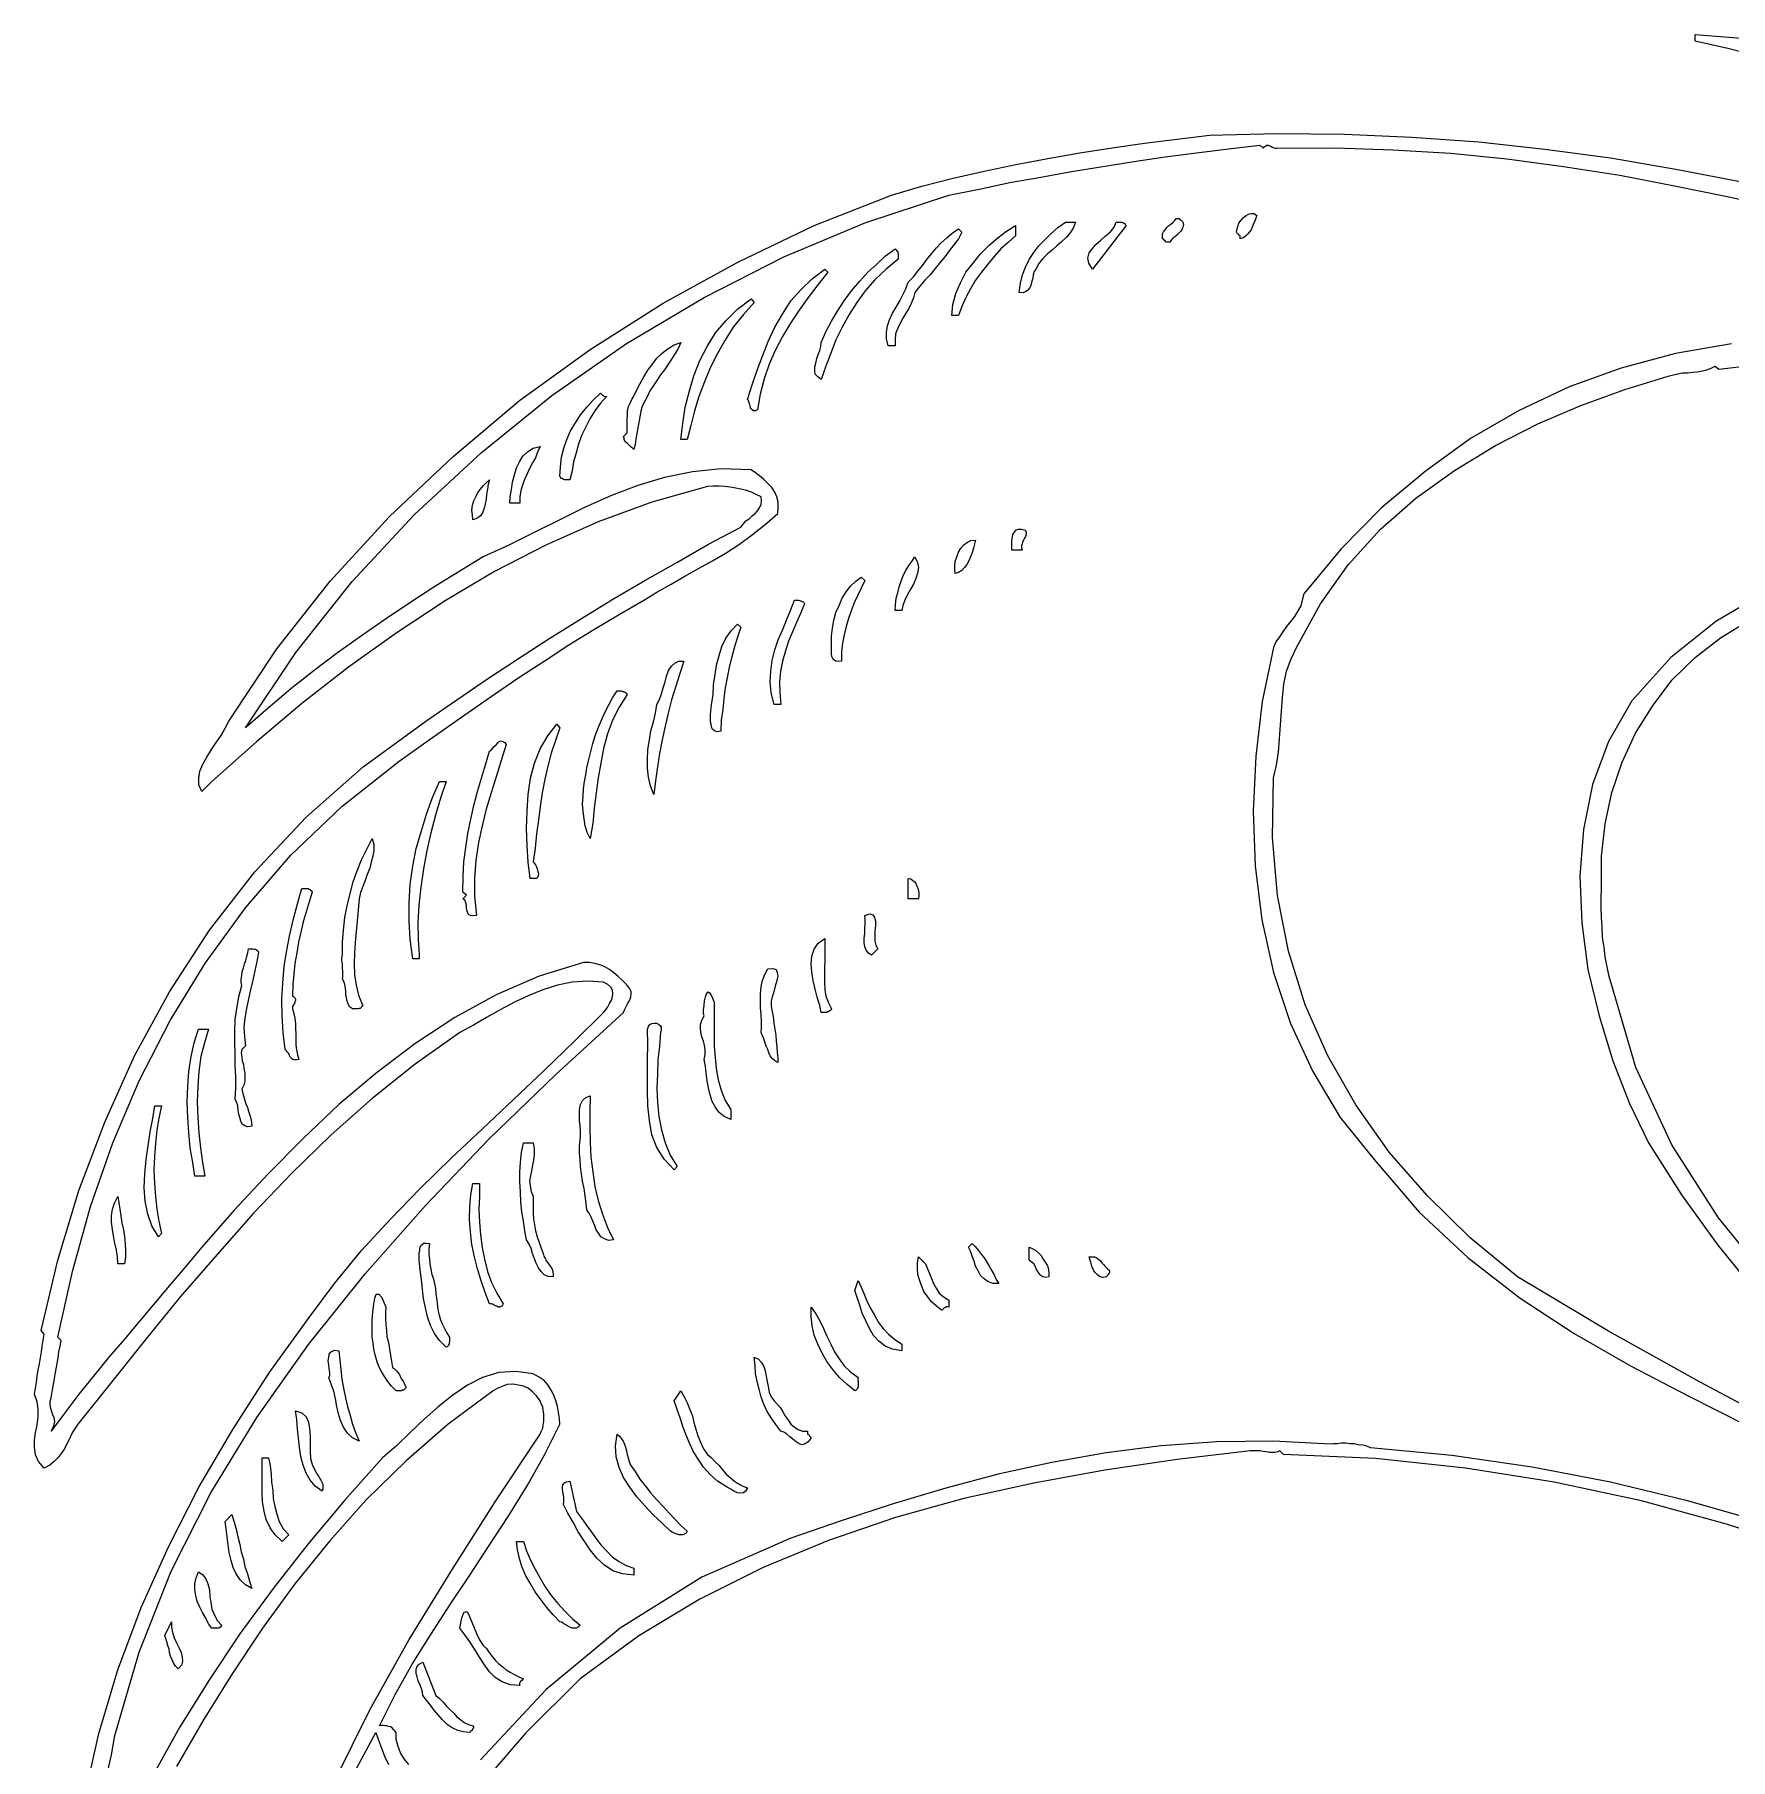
# Model space of a CAD drawing. Extents: x 0.03 to 6.99, y 0.03 to 9.42.
# Drawn here: x 0.033 to 3.387, y 5.337 to 8.748 of the extents above; entities that cross this region are included whole.
import ezdxf

# ---------------------------------------------------------------- set-up
doc = ezdxf.new("R2010")
doc.units = 0
doc.layers.add('1', color=7, linetype='Continuous')

msp = doc.modelspace()

# ---------------------------------------------------------------- linework, layer by layer
for points in [[(3.446, 8.704), (3.382, 8.72), (3.317, 8.735), (3.317, 8.748), (3.458, 8.737)], [(0.131, 5.258), (0.16, 5.388), (0.198, 5.514), (0.244, 5.637), (0.298, 5.757), (0.358, 5.875), (0.425, 5.989), (0.497, 6.101), (0.576, 6.211), (0.626, 6.278), (0.68, 6.343), (0.737, 6.405), (0.796, 6.466), (0.857, 6.526), (0.919, 6.584), (0.98, 6.642), (1.041, 6.699), (1.101, 6.757), (1.158, 6.814), (1.163, 6.819), (1.167, 6.825), (1.17, 6.832), (1.174, 6.838), (1.176, 6.845), (1.177, 6.851), (1.176, 6.858), (1.173, 6.864), (1.167, 6.869), (1.158, 6.874), (1.127, 6.876), (1.096, 6.874), (1.067, 6.868), (1.038, 6.859), (1.009, 6.847), (0.982, 6.834), (0.954, 6.819), (0.927, 6.804), (0.901, 6.789), (0.874, 6.774), (0.786, 6.712), (0.701, 6.644), (0.62, 6.572), (0.542, 6.496), (0.466, 6.417), (0.394, 6.335), (0.322, 6.252), (0.253, 6.168), (0.185, 6.083), (0.119, 6), (0.112, 5.99), (0.107, 5.981), (0.102, 5.971), (0.097, 5.961), (0.092, 5.951), (0.086, 5.942), (0.08, 5.934), (0.072, 5.926), (0.063, 5.919), (0.052, 5.913), (0.041, 5.926), (0.035, 5.939), (0.033, 5.954), (0.033, 5.968), (0.035, 5.983), (0.038, 5.998), (0.04, 6.014), (0.04, 6.029), (0.038, 6.044), (0.033, 6.059), (0.035, 6.071), (0.037, 6.083), (0.038, 6.095), (0.04, 6.107), (0.043, 6.119), (0.045, 6.131), (0.047, 6.143), (0.048, 6.154), (0.05, 6.166), (0.052, 6.178), (0.046, 6.185), (0.079, 6.324), (0.121, 6.462), (0.172, 6.597), (0.231, 6.728), (0.3, 6.855), (0.379, 6.977), (0.469, 7.092), (0.57, 7.2), (0.683, 7.3), (0.807, 7.39), (0.868, 7.432), (0.929, 7.474), (0.99, 7.514), (1.052, 7.554), (1.115, 7.593), (1.177, 7.631), (1.24, 7.668), (1.303, 7.704), (1.366, 7.74), (1.43, 7.774), (1.435, 7.78), (1.44, 7.786), (1.446, 7.79), (1.452, 7.796), (1.458, 7.801), (1.463, 7.806), (1.467, 7.812), (1.47, 7.819), (1.471, 7.826), (1.47, 7.834), (1.46, 7.838), (1.451, 7.843), (1.441, 7.846), (1.43, 7.849), (1.42, 7.851), (1.409, 7.853), (1.398, 7.854), (1.387, 7.855), (1.375, 7.855), (1.364, 7.854), (1.254, 7.823), (1.148, 7.784), (1.044, 7.738), (0.943, 7.686), (0.845, 7.628), (0.748, 7.564), (0.654, 7.497), (0.562, 7.425), (0.472, 7.349), (0.384, 7.271), (0.364, 7.251), (0.358, 7.264), (0.358, 7.277), (0.36, 7.291), (0.366, 7.305), (0.374, 7.319), (0.383, 7.334), (0.392, 7.348), (0.402, 7.362), (0.41, 7.376), (0.417, 7.39), (0.512, 7.533), (0.618, 7.667), (0.735, 7.795), (0.86, 7.913), (0.992, 8.024), (1.132, 8.125), (1.276, 8.217), (1.424, 8.298), (1.575, 8.37), (1.728, 8.43), (1.788, 8.448), (1.85, 8.464), (1.911, 8.478), (1.974, 8.491), (2.037, 8.503), (2.1, 8.514), (2.164, 8.524), (2.228, 8.533), (2.293, 8.541), (2.357, 8.549), (2.49, 8.552), (2.624, 8.551), (2.757, 8.545), (2.889, 8.536), (3.02, 8.521), (3.15, 8.504), (3.279, 8.482), (3.406, 8.457)], [(2.45, 8.39), (2.448, 8.385), (2.446, 8.379), (2.444, 8.374), (2.442, 8.368), (2.439, 8.362), (2.436, 8.358), (2.432, 8.353), (2.428, 8.349), (2.423, 8.346), (2.417, 8.344), (2.417, 8.346), (2.417, 8.348), (2.417, 8.35), (2.415, 8.351), (2.414, 8.353), (2.413, 8.354), (2.411, 8.356), (2.41, 8.357), (2.411, 8.362), (2.413, 8.368), (2.415, 8.375), (2.419, 8.381), (2.424, 8.386), (2.429, 8.39), (2.434, 8.393), (2.439, 8.394), (2.445, 8.394), (2.45, 8.39)], [(1.867, 8.357), (1.86, 8.344), (1.851, 8.332), (1.842, 8.32), (1.833, 8.308), (1.823, 8.296), (1.814, 8.285), (1.804, 8.273), (1.794, 8.262), (1.784, 8.25), (1.774, 8.238), (1.771, 8.227), (1.767, 8.216), (1.762, 8.206), (1.756, 8.197), (1.75, 8.187), (1.745, 8.177), (1.74, 8.167), (1.736, 8.156), (1.735, 8.144), (1.735, 8.132), (1.721, 8.132), (1.718, 8.146), (1.718, 8.159), (1.72, 8.172), (1.724, 8.184), (1.73, 8.197), (1.737, 8.209), (1.744, 8.221), (1.75, 8.233), (1.756, 8.245), (1.761, 8.258), (1.771, 8.269), (1.78, 8.28), (1.789, 8.291), (1.798, 8.303), (1.807, 8.314), (1.817, 8.326), (1.826, 8.336), (1.837, 8.346), (1.848, 8.355), (1.86, 8.364), (1.867, 8.357)], [(1.973, 8.35), (1.959, 8.337), (1.944, 8.324), (1.931, 8.309), (1.918, 8.294), (1.906, 8.278), (1.894, 8.262), (1.884, 8.245), (1.875, 8.228), (1.867, 8.21), (1.86, 8.192), (1.847, 8.192), (1.849, 8.214), (1.855, 8.236), (1.864, 8.257), (1.875, 8.278), (1.889, 8.296), (1.904, 8.314), (1.92, 8.331), (1.938, 8.346), (1.955, 8.359), (1.973, 8.37), (1.973, 8.35)], [(2.092, 8.377), (2.088, 8.366), (2.081, 8.356), (2.074, 8.347), (2.064, 8.338), (2.055, 8.33), (2.046, 8.322), (2.036, 8.314), (2.027, 8.305), (2.019, 8.295), (2.013, 8.284), (2.01, 8.279), (2.008, 8.273), (2.007, 8.266), (2.005, 8.26), (2.004, 8.254), (2.002, 8.248), (1.998, 8.243), (1.994, 8.24), (1.988, 8.237), (1.98, 8.238), (1.983, 8.256), (1.987, 8.273), (1.993, 8.288), (2, 8.303), (2.009, 8.317), (2.019, 8.33), (2.031, 8.342), (2.043, 8.354), (2.057, 8.366), (2.072, 8.377), (2.092, 8.377)], [(2.192, 8.37), (2.125, 8.284), (2.118, 8.296), (2.116, 8.306), (2.119, 8.316), (2.125, 8.325), (2.132, 8.333), (2.142, 8.341), (2.151, 8.35), (2.161, 8.358), (2.168, 8.367), (2.172, 8.377), (2.175, 8.377), (2.177, 8.377), (2.18, 8.377), (2.183, 8.377), (2.185, 8.376), (2.187, 8.375), (2.189, 8.374), (2.19, 8.372), (2.192, 8.37)], [(2.304, 8.377), (2.305, 8.372), (2.304, 8.367), (2.302, 8.362), (2.3, 8.359), (2.296, 8.355), (2.292, 8.351), (2.288, 8.348), (2.284, 8.345), (2.281, 8.341), (2.278, 8.337), (2.276, 8.337), (2.274, 8.337), (2.272, 8.337), (2.27, 8.338), (2.269, 8.34), (2.267, 8.341), (2.266, 8.343), (2.264, 8.344), (2.264, 8.349), (2.264, 8.354), (2.266, 8.358), (2.269, 8.362), (2.272, 8.366), (2.276, 8.37), (2.28, 8.373), (2.284, 8.376), (2.288, 8.38), (2.291, 8.384), (2.293, 8.384), (2.295, 8.384), (2.297, 8.384), (2.298, 8.382), (2.3, 8.381), (2.301, 8.38), (2.303, 8.378), (2.304, 8.377)], [(1.741, 8.304), (1.717, 8.284), (1.695, 8.263), (1.676, 8.241), (1.659, 8.218), (1.644, 8.194), (1.63, 8.169), (1.618, 8.144), (1.608, 8.118), (1.598, 8.092), (1.589, 8.066), (1.582, 8.071), (1.577, 8.076), (1.576, 8.083), (1.576, 8.091), (1.578, 8.098), (1.58, 8.107), (1.583, 8.115), (1.586, 8.123), (1.588, 8.131), (1.589, 8.139), (1.598, 8.16), (1.609, 8.181), (1.621, 8.201), (1.634, 8.221), (1.649, 8.241), (1.665, 8.26), (1.681, 8.278), (1.699, 8.294), (1.716, 8.31), (1.735, 8.324), (1.737, 8.323), (1.738, 8.321), (1.74, 8.319), (1.74, 8.317), (1.741, 8.315), (1.741, 8.312), (1.741, 8.31), (1.741, 8.307), (1.741, 8.304)], [(1.602, 8.278), (1.582, 8.253), (1.563, 8.228), (1.545, 8.203), (1.528, 8.177), (1.512, 8.151), (1.498, 8.123), (1.486, 8.096), (1.476, 8.067), (1.468, 8.037), (1.463, 8.006), (1.458, 8.004), (1.455, 8.004), (1.452, 8.006), (1.45, 8.008), (1.449, 8.01), (1.448, 8.014), (1.447, 8.017), (1.446, 8.02), (1.445, 8.024), (1.443, 8.026), (1.452, 8.055), (1.462, 8.084), (1.473, 8.112), (1.484, 8.141), (1.497, 8.169), (1.512, 8.195), (1.529, 8.221), (1.549, 8.244), (1.571, 8.265), (1.596, 8.284), (1.602, 8.278)], [(1.456, 8.218), (1.435, 8.194), (1.415, 8.169), (1.398, 8.143), (1.383, 8.116), (1.369, 8.089), (1.358, 8.061), (1.347, 8.032), (1.338, 8.004), (1.331, 7.975), (1.324, 7.947), (1.311, 7.947), (1.315, 7.979), (1.32, 8.011), (1.328, 8.043), (1.337, 8.073), (1.349, 8.103), (1.363, 8.131), (1.38, 8.158), (1.4, 8.182), (1.423, 8.205), (1.45, 8.225), (1.456, 8.218)], [(1.311, 8.139), (1.306, 8.127), (1.3, 8.117), (1.293, 8.106), (1.286, 8.096), (1.279, 8.085), (1.271, 8.075), (1.264, 8.064), (1.257, 8.054), (1.25, 8.043), (1.245, 8.033), (1.24, 8.023), (1.235, 8.013), (1.232, 8.003), (1.23, 7.992), (1.228, 7.981), (1.226, 7.97), (1.224, 7.959), (1.222, 7.948), (1.221, 7.937), (1.218, 7.927), (1.216, 7.929), (1.213, 7.932), (1.211, 7.934), (1.208, 7.937), (1.206, 7.939), (1.203, 7.941), (1.201, 7.944), (1.199, 7.947), (1.199, 7.95), (1.198, 7.953), (1.205, 7.96), (1.205, 7.966), (1.205, 7.972), (1.205, 7.98), (1.205, 7.987), (1.206, 7.995), (1.206, 8.004), (1.208, 8.012), (1.211, 8.019), (1.214, 8.026), (1.218, 8.033), (1.224, 8.045), (1.231, 8.058), (1.238, 8.071), (1.246, 8.084), (1.255, 8.096), (1.264, 8.108), (1.274, 8.118), (1.286, 8.127), (1.298, 8.134), (1.311, 8.139)], [(1.165, 8.033), (1.152, 8.019), (1.141, 8.004), (1.131, 7.988), (1.123, 7.972), (1.115, 7.955), (1.109, 7.938), (1.104, 7.921), (1.099, 7.903), (1.096, 7.885), (1.092, 7.867), (1.089, 7.867), (1.086, 7.867), (1.084, 7.867), (1.081, 7.867), (1.079, 7.868), (1.077, 7.869), (1.075, 7.87), (1.074, 7.872), (1.072, 7.874), (1.073, 7.893), (1.075, 7.912), (1.08, 7.93), (1.086, 7.947), (1.093, 7.964), (1.103, 7.98), (1.113, 7.996), (1.125, 8.011), (1.138, 8.025), (1.152, 8.039), (1.153, 8.038), (1.155, 8.036), (1.156, 8.035), (1.158, 8.034), (1.159, 8.033), (1.161, 8.032), (1.163, 8.032), (1.165, 8.033)], [(1.033, 7.933), (1.028, 7.922), (1.024, 7.911), (1.018, 7.901), (1.012, 7.89), (1.007, 7.879), (1.002, 7.868), (0.998, 7.857), (0.995, 7.846), (0.993, 7.834), (0.993, 7.821), (0.973, 7.821), (0.974, 7.834), (0.976, 7.848), (0.978, 7.863), (0.982, 7.877), (0.986, 7.891), (0.992, 7.903), (0.999, 7.914), (1.008, 7.923), (1.019, 7.93), (1.033, 7.933)], [(0.933, 7.867), (0.93, 7.859), (0.929, 7.849), (0.927, 7.839), (0.926, 7.829), (0.924, 7.82), (0.922, 7.811), (0.919, 7.802), (0.915, 7.796), (0.908, 7.791), (0.9, 7.788), (0.899, 7.798), (0.898, 7.807), (0.899, 7.817), (0.902, 7.826), (0.906, 7.834), (0.91, 7.842), (0.915, 7.849), (0.921, 7.856), (0.927, 7.862), (0.933, 7.867)], [(1.894, 7.748), (1.892, 7.74), (1.89, 7.732), (1.887, 7.723), (1.884, 7.715), (1.881, 7.707), (1.877, 7.7), (1.872, 7.694), (1.867, 7.688), (1.86, 7.684), (1.854, 7.682), (1.853, 7.689), (1.853, 7.697), (1.854, 7.706), (1.857, 7.715), (1.86, 7.724), (1.865, 7.732), (1.871, 7.739), (1.878, 7.744), (1.885, 7.747), (1.894, 7.748)], [(1.993, 7.768), (1.994, 7.763), (1.994, 7.759), (1.993, 7.755), (1.991, 7.752), (1.989, 7.748), (1.987, 7.745), (1.986, 7.741), (1.985, 7.737), (1.985, 7.733), (1.986, 7.728), (1.966, 7.728), (1.966, 7.734), (1.966, 7.74), (1.966, 7.747), (1.967, 7.753), (1.968, 7.759), (1.971, 7.764), (1.974, 7.768), (1.979, 7.77), (1.985, 7.77), (1.993, 7.768)], [(1.748, 7.609), (1.735, 7.609), (1.736, 7.621), (1.737, 7.633), (1.74, 7.644), (1.743, 7.656), (1.747, 7.667), (1.751, 7.678), (1.756, 7.688), (1.762, 7.698), (1.768, 7.706), (1.774, 7.715), (1.779, 7.704), (1.781, 7.694), (1.779, 7.683), (1.776, 7.672), (1.771, 7.661), (1.765, 7.65), (1.759, 7.639), (1.754, 7.629), (1.75, 7.619), (1.748, 7.609)], [(1.675, 7.668), (1.668, 7.653), (1.661, 7.639), (1.654, 7.624), (1.648, 7.608), (1.643, 7.593), (1.638, 7.577), (1.634, 7.561), (1.631, 7.544), (1.629, 7.527), (1.629, 7.509), (1.622, 7.508), (1.618, 7.509), (1.614, 7.511), (1.612, 7.514), (1.61, 7.518), (1.609, 7.523), (1.609, 7.528), (1.609, 7.533), (1.609, 7.538), (1.609, 7.543), (1.609, 7.558), (1.611, 7.574), (1.614, 7.59), (1.618, 7.605), (1.624, 7.619), (1.63, 7.633), (1.638, 7.646), (1.647, 7.657), (1.657, 7.667), (1.668, 7.675), (1.675, 7.668)], [(1.556, 7.622), (1.548, 7.603), (1.54, 7.585), (1.532, 7.567), (1.524, 7.548), (1.518, 7.529), (1.512, 7.509), (1.508, 7.489), (1.506, 7.468), (1.507, 7.447), (1.509, 7.423), (1.496, 7.423), (1.49, 7.446), (1.488, 7.468), (1.489, 7.489), (1.492, 7.51), (1.497, 7.531), (1.504, 7.551), (1.512, 7.57), (1.52, 7.59), (1.528, 7.609), (1.536, 7.629), (1.539, 7.629), (1.542, 7.629), (1.544, 7.629), (1.547, 7.628), (1.549, 7.628), (1.551, 7.627), (1.553, 7.626), (1.555, 7.624), (1.556, 7.622)], [(1.43, 7.576), (1.423, 7.556), (1.417, 7.537), (1.412, 7.517), (1.407, 7.497), (1.403, 7.476), (1.399, 7.456), (1.396, 7.435), (1.394, 7.413), (1.391, 7.392), (1.39, 7.37), (1.384, 7.369), (1.379, 7.37), (1.376, 7.372), (1.373, 7.375), (1.372, 7.379), (1.371, 7.384), (1.37, 7.389), (1.37, 7.394), (1.37, 7.399), (1.37, 7.403), (1.372, 7.423), (1.375, 7.442), (1.376, 7.462), (1.379, 7.482), (1.382, 7.501), (1.387, 7.52), (1.392, 7.538), (1.4, 7.554), (1.411, 7.569), (1.423, 7.582), (1.43, 7.576)], [(1.317, 7.509), (1.309, 7.484), (1.301, 7.459), (1.293, 7.432), (1.286, 7.406), (1.28, 7.38), (1.274, 7.353), (1.269, 7.326), (1.265, 7.3), (1.261, 7.272), (1.258, 7.245), (1.251, 7.262), (1.247, 7.279), (1.245, 7.297), (1.245, 7.315), (1.246, 7.334), (1.249, 7.353), (1.252, 7.371), (1.257, 7.389), (1.261, 7.406), (1.264, 7.423), (1.269, 7.433), (1.273, 7.444), (1.276, 7.456), (1.28, 7.468), (1.283, 7.479), (1.287, 7.49), (1.293, 7.499), (1.299, 7.505), (1.307, 7.509), (1.317, 7.509)], [(1.205, 7.443), (1.189, 7.418), (1.176, 7.392), (1.166, 7.365), (1.158, 7.336), (1.153, 7.307), (1.148, 7.278), (1.144, 7.248), (1.14, 7.218), (1.137, 7.188), (1.132, 7.158), (1.126, 7.17), (1.122, 7.183), (1.12, 7.197), (1.118, 7.212), (1.117, 7.226), (1.118, 7.241), (1.119, 7.256), (1.121, 7.271), (1.123, 7.284), (1.125, 7.298), (1.129, 7.314), (1.133, 7.33), (1.137, 7.346), (1.142, 7.361), (1.148, 7.377), (1.154, 7.392), (1.161, 7.407), (1.168, 7.421), (1.176, 7.436), (1.185, 7.45), (1.188, 7.45), (1.191, 7.45), (1.193, 7.45), (1.196, 7.449), (1.198, 7.449), (1.2, 7.448), (1.202, 7.447), (1.204, 7.445), (1.205, 7.443)], [(1.072, 7.377), (1.063, 7.352), (1.055, 7.327), (1.048, 7.301), (1.042, 7.275), (1.037, 7.248), (1.033, 7.221), (1.03, 7.194), (1.026, 7.167), (1.023, 7.139), (1.019, 7.112), (1.021, 7.109), (1.024, 7.106), (1.026, 7.102), (1.027, 7.098), (1.028, 7.095), (1.029, 7.091), (1.03, 7.088), (1.029, 7.084), (1.028, 7.081), (1.026, 7.079), (1.013, 7.079), (1.009, 7.111), (1.007, 7.144), (1.006, 7.178), (1.007, 7.212), (1.009, 7.245), (1.014, 7.277), (1.022, 7.307), (1.033, 7.335), (1.048, 7.361), (1.066, 7.384), (1.072, 7.377)], [(0.966, 7.344), (0.956, 7.312), (0.946, 7.28), (0.936, 7.248), (0.926, 7.216), (0.918, 7.183), (0.911, 7.15), (0.906, 7.115), (0.903, 7.08), (0.903, 7.044), (0.907, 7.006), (0.9, 7.005), (0.895, 7.006), (0.891, 7.008), (0.889, 7.012), (0.888, 7.016), (0.887, 7.021), (0.887, 7.026), (0.886, 7.031), (0.884, 7.036), (0.88, 7.039), (0.887, 7.046), (0.88, 7.052), (0.881, 7.082), (0.882, 7.112), (0.886, 7.14), (0.89, 7.168), (0.896, 7.196), (0.902, 7.223), (0.909, 7.251), (0.917, 7.277), (0.925, 7.304), (0.933, 7.331), (0.936, 7.333), (0.939, 7.336), (0.942, 7.34), (0.946, 7.343), (0.949, 7.347), (0.952, 7.35), (0.956, 7.351), (0.959, 7.35), (0.963, 7.348), (0.966, 7.344)], [(0.847, 7.271), (0.836, 7.238), (0.826, 7.204), (0.817, 7.169), (0.809, 7.134), (0.802, 7.098), (0.797, 7.062), (0.793, 7.026), (0.791, 6.992), (0.792, 6.959), (0.794, 6.927), (0.794, 6.92), (0.781, 6.92), (0.776, 6.958), (0.774, 6.995), (0.774, 7.031), (0.776, 7.068), (0.781, 7.103), (0.788, 7.138), (0.798, 7.173), (0.808, 7.206), (0.82, 7.239), (0.834, 7.271), (0.847, 7.271)], [(0.675, 7.039), (0.673, 7.017), (0.671, 6.995), (0.669, 6.974), (0.667, 6.952), (0.666, 6.931), (0.665, 6.91), (0.666, 6.889), (0.669, 6.868), (0.674, 6.848), (0.682, 6.827), (0.68, 6.825), (0.679, 6.824), (0.677, 6.822), (0.675, 6.822), (0.673, 6.821), (0.67, 6.821), (0.668, 6.821), (0.665, 6.821), (0.662, 6.821), (0.656, 6.825), (0.653, 6.831), (0.651, 6.836), (0.65, 6.843), (0.649, 6.849), (0.649, 6.856), (0.648, 6.862), (0.647, 6.869), (0.645, 6.875), (0.642, 6.88), (0.643, 6.883), (0.643, 6.887), (0.643, 6.891), (0.643, 6.896), (0.642, 6.901), (0.642, 6.906), (0.642, 6.911), (0.641, 6.916), (0.641, 6.922), (0.642, 6.927), (0.642, 6.952), (0.644, 6.977), (0.647, 7.002), (0.651, 7.025), (0.657, 7.049), (0.663, 7.072), (0.671, 7.094), (0.68, 7.116), (0.69, 7.137), (0.701, 7.158), (0.704, 7.146), (0.704, 7.134), (0.702, 7.123), (0.699, 7.111), (0.696, 7.099), (0.691, 7.087), (0.687, 7.075), (0.682, 7.063), (0.678, 7.051), (0.675, 7.039)], [(1.781, 7.039), (1.761, 7.039), (1.761, 7.079), (1.766, 7.078), (1.77, 7.075), (1.774, 7.072), (1.776, 7.069), (1.778, 7.064), (1.78, 7.06), (1.781, 7.055), (1.782, 7.05), (1.782, 7.045), (1.781, 7.039)], [(0.582, 7.052), (0.576, 7.033), (0.57, 7.013), (0.564, 6.993), (0.56, 6.973), (0.555, 6.953), (0.552, 6.932), (0.548, 6.911), (0.546, 6.89), (0.544, 6.869), (0.543, 6.847), (0.546, 6.845), (0.548, 6.843), (0.549, 6.84), (0.549, 6.838), (0.548, 6.835), (0.547, 6.832), (0.545, 6.829), (0.543, 6.826), (0.543, 6.824), (0.543, 6.821), (0.546, 6.812), (0.548, 6.802), (0.549, 6.792), (0.549, 6.782), (0.55, 6.771), (0.55, 6.761), (0.55, 6.75), (0.551, 6.74), (0.553, 6.73), (0.556, 6.721), (0.551, 6.72), (0.547, 6.72), (0.544, 6.721), (0.541, 6.723), (0.539, 6.725), (0.537, 6.729), (0.536, 6.733), (0.533, 6.736), (0.531, 6.739), (0.529, 6.741), (0.525, 6.774), (0.523, 6.807), (0.522, 6.84), (0.524, 6.872), (0.527, 6.905), (0.532, 6.937), (0.538, 6.968), (0.545, 6.999), (0.553, 7.029), (0.562, 7.059), (0.565, 7.059), (0.568, 7.059), (0.571, 7.059), (0.574, 7.059), (0.576, 7.058), (0.578, 7.057), (0.579, 7.056), (0.581, 7.055), (0.582, 7.052)], [(1.701, 6.94), (1.688, 6.927), (1.682, 6.931), (1.678, 6.937), (1.675, 6.944), (1.674, 6.952), (1.674, 6.961), (1.675, 6.97), (1.675, 6.98), (1.676, 6.989), (1.676, 6.998), (1.675, 7.006), (1.685, 7.009), (1.691, 7.007), (1.694, 7.002), (1.696, 6.995), (1.696, 6.986), (1.695, 6.975), (1.695, 6.965), (1.695, 6.955), (1.697, 6.947), (1.701, 6.94)], [(1.596, 6.96), (1.596, 6.946), (1.596, 6.931), (1.596, 6.916), (1.595, 6.902), (1.595, 6.887), (1.595, 6.873), (1.596, 6.859), (1.598, 6.846), (1.603, 6.833), (1.609, 6.821), (1.608, 6.819), (1.606, 6.817), (1.604, 6.816), (1.602, 6.815), (1.6, 6.814), (1.597, 6.814), (1.595, 6.814), (1.592, 6.814), (1.589, 6.814), (1.586, 6.828), (1.581, 6.844), (1.577, 6.86), (1.573, 6.877), (1.57, 6.894), (1.569, 6.911), (1.57, 6.925), (1.575, 6.939), (1.583, 6.951), (1.596, 6.96)], [(0.476, 6.933), (0.473, 6.915), (0.469, 6.896), (0.465, 6.878), (0.46, 6.859), (0.456, 6.841), (0.452, 6.822), (0.449, 6.803), (0.447, 6.785), (0.448, 6.766), (0.45, 6.748), (0.443, 6.741), (0.442, 6.734), (0.443, 6.726), (0.444, 6.718), (0.446, 6.711), (0.447, 6.703), (0.449, 6.694), (0.449, 6.686), (0.449, 6.678), (0.447, 6.67), (0.443, 6.662), (0.445, 6.654), (0.447, 6.647), (0.449, 6.64), (0.451, 6.633), (0.454, 6.626), (0.456, 6.619), (0.459, 6.611), (0.461, 6.604), (0.462, 6.597), (0.463, 6.589), (0.455, 6.588), (0.449, 6.59), (0.444, 6.593), (0.441, 6.599), (0.439, 6.606), (0.437, 6.613), (0.436, 6.621), (0.435, 6.629), (0.433, 6.636), (0.43, 6.642), (0.431, 6.664), (0.431, 6.687), (0.43, 6.709), (0.43, 6.732), (0.429, 6.754), (0.429, 6.777), (0.43, 6.8), (0.433, 6.822), (0.437, 6.845), (0.443, 6.867), (0.442, 6.873), (0.442, 6.88), (0.443, 6.887), (0.444, 6.894), (0.446, 6.902), (0.448, 6.91), (0.451, 6.917), (0.453, 6.925), (0.455, 6.932), (0.456, 6.94), (0.459, 6.94), (0.462, 6.94), (0.465, 6.94), (0.468, 6.939), (0.47, 6.939), (0.472, 6.938), (0.473, 6.937), (0.475, 6.935), (0.476, 6.933)], [(1.49, 6.827), (1.492, 6.816), (1.494, 6.805), (1.495, 6.793), (1.497, 6.781), (1.499, 6.769), (1.5, 6.757), (1.501, 6.746), (1.502, 6.735), (1.503, 6.724), (1.503, 6.715), (1.497, 6.718), (1.492, 6.723), (1.488, 6.728), (1.485, 6.734), (1.483, 6.741), (1.48, 6.747), (1.478, 6.754), (1.475, 6.762), (1.473, 6.768), (1.47, 6.774), (1.471, 6.785), (1.471, 6.797), (1.47, 6.81), (1.469, 6.824), (1.469, 6.837), (1.469, 6.851), (1.47, 6.865), (1.473, 6.877), (1.477, 6.889), (1.483, 6.9), (1.493, 6.901), (1.5, 6.899), (1.502, 6.893), (1.503, 6.886), (1.501, 6.877), (1.498, 6.866), (1.495, 6.855), (1.492, 6.845), (1.49, 6.836), (1.49, 6.827)], [(1.377, 6.834), (1.377, 6.813), (1.377, 6.792), (1.377, 6.77), (1.377, 6.747), (1.379, 6.725), (1.381, 6.703), (1.385, 6.681), (1.391, 6.66), (1.399, 6.64), (1.41, 6.622), (1.41, 6.602), (1.397, 6.608), (1.387, 6.616), (1.379, 6.627), (1.373, 6.638), (1.369, 6.651), (1.366, 6.665), (1.363, 6.679), (1.361, 6.694), (1.36, 6.708), (1.357, 6.721), (1.359, 6.731), (1.359, 6.74), (1.358, 6.749), (1.356, 6.757), (1.353, 6.766), (1.351, 6.774), (1.35, 6.783), (1.35, 6.79), (1.353, 6.799), (1.357, 6.807), (1.356, 6.812), (1.356, 6.819), (1.357, 6.828), (1.358, 6.837), (1.36, 6.845), (1.362, 6.851), (1.365, 6.855), (1.368, 6.853), (1.372, 6.847), (1.377, 6.834)], [(1.271, 6.774), (1.269, 6.747), (1.266, 6.72), (1.265, 6.692), (1.264, 6.664), (1.265, 6.636), (1.268, 6.608), (1.273, 6.582), (1.28, 6.556), (1.29, 6.532), (1.304, 6.509), (1.298, 6.503), (1.278, 6.524), (1.264, 6.547), (1.254, 6.572), (1.249, 6.6), (1.246, 6.629), (1.245, 6.659), (1.245, 6.69), (1.245, 6.721), (1.246, 6.751), (1.245, 6.781), (1.247, 6.786), (1.25, 6.79), (1.254, 6.792), (1.259, 6.793), (1.263, 6.793), (1.267, 6.791), (1.27, 6.788), (1.272, 6.785), (1.272, 6.78), (1.271, 6.774)], [(0.377, 6.781), (0.369, 6.754), (0.362, 6.727), (0.358, 6.697), (0.356, 6.668), (0.355, 6.637), (0.356, 6.606), (0.358, 6.576), (0.361, 6.546), (0.365, 6.517), (0.37, 6.49), (0.35, 6.49), (0.346, 6.517), (0.341, 6.546), (0.338, 6.576), (0.336, 6.606), (0.335, 6.637), (0.336, 6.668), (0.338, 6.697), (0.343, 6.727), (0.349, 6.754), (0.357, 6.781), (0.377, 6.781)], [(0.284, 6.629), (0.279, 6.605), (0.275, 6.581), (0.272, 6.555), (0.27, 6.529), (0.269, 6.503), (0.27, 6.476), (0.272, 6.45), (0.275, 6.425), (0.279, 6.401), (0.284, 6.377), (0.278, 6.37), (0.265, 6.392), (0.257, 6.415), (0.252, 6.441), (0.25, 6.467), (0.251, 6.495), (0.254, 6.523), (0.258, 6.55), (0.262, 6.578), (0.267, 6.604), (0.271, 6.629), (0.284, 6.629)], [(1.132, 6.649), (1.131, 6.618), (1.131, 6.587), (1.132, 6.557), (1.133, 6.528), (1.137, 6.499), (1.141, 6.47), (1.148, 6.442), (1.156, 6.415), (1.166, 6.389), (1.178, 6.364), (1.168, 6.363), (1.16, 6.366), (1.153, 6.37), (1.149, 6.377), (1.144, 6.384), (1.141, 6.392), (1.137, 6.401), (1.134, 6.409), (1.13, 6.417), (1.125, 6.423), (1.124, 6.437), (1.122, 6.451), (1.12, 6.466), (1.117, 6.48), (1.115, 6.495), (1.113, 6.509), (1.112, 6.523), (1.111, 6.536), (1.111, 6.55), (1.112, 6.562), (1.113, 6.569), (1.113, 6.579), (1.112, 6.589), (1.111, 6.6), (1.111, 6.611), (1.111, 6.622), (1.113, 6.632), (1.117, 6.64), (1.123, 6.646), (1.132, 6.649)], [(1.019, 6.556), (1.021, 6.544), (1.021, 6.533), (1.02, 6.522), (1.018, 6.512), (1.016, 6.501), (1.014, 6.491), (1.012, 6.481), (1.013, 6.471), (1.015, 6.46), (1.019, 6.45), (1.019, 6.439), (1.019, 6.428), (1.019, 6.417), (1.02, 6.406), (1.022, 6.394), (1.024, 6.382), (1.027, 6.37), (1.031, 6.359), (1.035, 6.348), (1.039, 6.337), (1.04, 6.332), (1.043, 6.328), (1.045, 6.323), (1.048, 6.319), (1.051, 6.315), (1.054, 6.311), (1.057, 6.306), (1.058, 6.302), (1.059, 6.296), (1.059, 6.291), (1.049, 6.292), (1.041, 6.295), (1.035, 6.302), (1.03, 6.309), (1.025, 6.318), (1.022, 6.327), (1.018, 6.337), (1.015, 6.347), (1.011, 6.356), (1.006, 6.364), (1.003, 6.382), (1, 6.401), (0.997, 6.42), (0.995, 6.439), (0.994, 6.459), (0.993, 6.479), (0.993, 6.498), (0.994, 6.518), (0.996, 6.537), (1, 6.556), (1.019, 6.556)], [(0.211, 6.317), (0.198, 6.317), (0.197, 6.331), (0.195, 6.344), (0.192, 6.358), (0.189, 6.372), (0.187, 6.385), (0.185, 6.399), (0.185, 6.412), (0.187, 6.425), (0.191, 6.437), (0.198, 6.45), (0.2, 6.438), (0.202, 6.425), (0.204, 6.412), (0.206, 6.398), (0.209, 6.384), (0.211, 6.37), (0.212, 6.356), (0.213, 6.343), (0.213, 6.33), (0.211, 6.317)], [(0.913, 6.476), (0.913, 6.45), (0.912, 6.424), (0.913, 6.399), (0.915, 6.374), (0.918, 6.349), (0.923, 6.326), (0.929, 6.302), (0.937, 6.28), (0.947, 6.259), (0.96, 6.238), (0.958, 6.234), (0.955, 6.232), (0.953, 6.231), (0.95, 6.231), (0.947, 6.233), (0.945, 6.234), (0.942, 6.235), (0.939, 6.237), (0.936, 6.238), (0.933, 6.238), (0.924, 6.26), (0.916, 6.283), (0.909, 6.307), (0.903, 6.331), (0.898, 6.355), (0.895, 6.38), (0.893, 6.405), (0.894, 6.43), (0.896, 6.453), (0.9, 6.476), (0.913, 6.476)], [(0.814, 6.357), (0.813, 6.346), (0.813, 6.336), (0.814, 6.326), (0.815, 6.316), (0.817, 6.306), (0.819, 6.296), (0.822, 6.287), (0.824, 6.277), (0.826, 6.268), (0.827, 6.258), (0.828, 6.249), (0.829, 6.24), (0.83, 6.231), (0.831, 6.223), (0.833, 6.215), (0.836, 6.206), (0.839, 6.198), (0.843, 6.19), (0.848, 6.181), (0.854, 6.172), (0.854, 6.169), (0.854, 6.166), (0.854, 6.163), (0.853, 6.161), (0.853, 6.158), (0.852, 6.156), (0.851, 6.155), (0.849, 6.153), (0.847, 6.152), (0.834, 6.165), (0.824, 6.179), (0.816, 6.195), (0.81, 6.212), (0.806, 6.23), (0.802, 6.248), (0.8, 6.267), (0.798, 6.286), (0.796, 6.305), (0.794, 6.324), (0.794, 6.329), (0.794, 6.334), (0.794, 6.338), (0.795, 6.344), (0.795, 6.348), (0.797, 6.353), (0.8, 6.356), (0.803, 6.358), (0.808, 6.358), (0.814, 6.357)], [(1.94, 6.278), (1.928, 6.278), (1.918, 6.282), (1.911, 6.287), (1.904, 6.294), (1.899, 6.303), (1.894, 6.312), (1.891, 6.322), (1.887, 6.332), (1.884, 6.342), (1.88, 6.35), (1.887, 6.357), (1.893, 6.351), (1.899, 6.344), (1.905, 6.336), (1.911, 6.329), (1.916, 6.32), (1.921, 6.312), (1.926, 6.303), (1.931, 6.295), (1.935, 6.286), (1.94, 6.278)], [(2.039, 6.291), (2.033, 6.29), (2.027, 6.291), (2.023, 6.294), (2.02, 6.298), (2.017, 6.302), (2.014, 6.307), (2.012, 6.312), (2.009, 6.317), (2.004, 6.321), (2, 6.324), (2, 6.35), (2.006, 6.347), (2.013, 6.343), (2.019, 6.338), (2.024, 6.333), (2.028, 6.326), (2.032, 6.32), (2.036, 6.313), (2.038, 6.306), (2.039, 6.298), (2.039, 6.291)], [(1.841, 6.245), (1.841, 6.231), (1.838, 6.232), (1.836, 6.232), (1.835, 6.231), (1.833, 6.23), (1.831, 6.229), (1.83, 6.228), (1.829, 6.226), (1.827, 6.225), (1.817, 6.233), (1.807, 6.242), (1.799, 6.252), (1.792, 6.262), (1.787, 6.274), (1.783, 6.285), (1.78, 6.296), (1.779, 6.308), (1.779, 6.319), (1.781, 6.331), (1.788, 6.324), (1.795, 6.317), (1.799, 6.307), (1.803, 6.298), (1.807, 6.288), (1.811, 6.278), (1.816, 6.269), (1.822, 6.259), (1.83, 6.252), (1.841, 6.245)], [(2.158, 6.304), (2.159, 6.302), (2.159, 6.3), (2.158, 6.298), (2.157, 6.297), (2.156, 6.295), (2.155, 6.294), (2.153, 6.292), (2.152, 6.291), (2.145, 6.29), (2.139, 6.292), (2.135, 6.295), (2.131, 6.299), (2.128, 6.303), (2.125, 6.309), (2.123, 6.314), (2.122, 6.32), (2.12, 6.326), (2.119, 6.331), (2.124, 6.331), (2.129, 6.331), (2.133, 6.329), (2.137, 6.326), (2.141, 6.323), (2.144, 6.319), (2.148, 6.315), (2.151, 6.311), (2.155, 6.307), (2.158, 6.304)], [(1.748, 6.158), (1.748, 6.145), (1.73, 6.148), (1.715, 6.154), (1.703, 6.164), (1.692, 6.175), (1.684, 6.189), (1.677, 6.204), (1.67, 6.219), (1.665, 6.235), (1.66, 6.25), (1.655, 6.264), (1.662, 6.284), (1.668, 6.271), (1.674, 6.257), (1.68, 6.242), (1.687, 6.228), (1.694, 6.215), (1.702, 6.201), (1.711, 6.189), (1.722, 6.178), (1.734, 6.168), (1.748, 6.158)], [(0.728, 6.231), (0.727, 6.221), (0.727, 6.209), (0.728, 6.197), (0.729, 6.185), (0.73, 6.173), (0.733, 6.161), (0.735, 6.149), (0.737, 6.136), (0.739, 6.124), (0.741, 6.112), (0.745, 6.109), (0.749, 6.105), (0.752, 6.101), (0.755, 6.098), (0.757, 6.093), (0.759, 6.089), (0.762, 6.085), (0.764, 6.081), (0.766, 6.076), (0.768, 6.072), (0.766, 6.07), (0.765, 6.069), (0.763, 6.067), (0.761, 6.067), (0.759, 6.066), (0.756, 6.066), (0.754, 6.066), (0.751, 6.066), (0.748, 6.066), (0.739, 6.075), (0.732, 6.084), (0.725, 6.094), (0.719, 6.104), (0.714, 6.114), (0.71, 6.125), (0.707, 6.137), (0.704, 6.148), (0.703, 6.16), (0.701, 6.172), (0.701, 6.179), (0.701, 6.192), (0.701, 6.206), (0.702, 6.222), (0.704, 6.237), (0.706, 6.249), (0.709, 6.257), (0.714, 6.257), (0.72, 6.25), (0.728, 6.231)], [(1.662, 6.092), (1.661, 6.089), (1.661, 6.086), (1.662, 6.084), (1.662, 6.081), (1.662, 6.077), (1.662, 6.074), (1.661, 6.072), (1.66, 6.069), (1.658, 6.067), (1.655, 6.066), (1.64, 6.078), (1.625, 6.092), (1.612, 6.108), (1.6, 6.124), (1.591, 6.14), (1.582, 6.158), (1.575, 6.176), (1.571, 6.194), (1.569, 6.213), (1.569, 6.231), (1.578, 6.218), (1.586, 6.204), (1.593, 6.189), (1.6, 6.174), (1.608, 6.158), (1.615, 6.143), (1.624, 6.129), (1.634, 6.115), (1.647, 6.103), (1.662, 6.092)], [(0.635, 6.145), (0.637, 6.126), (0.639, 6.108), (0.641, 6.089), (0.644, 6.071), (0.648, 6.052), (0.652, 6.035), (0.657, 6.017), (0.662, 6), (0.668, 5.983), (0.675, 5.966), (0.662, 5.973), (0.652, 5.982), (0.644, 5.994), (0.638, 6.007), (0.634, 6.02), (0.631, 6.035), (0.628, 6.05), (0.625, 6.065), (0.62, 6.079), (0.615, 6.092), (0.617, 6.096), (0.617, 6.102), (0.616, 6.109), (0.615, 6.117), (0.614, 6.125), (0.615, 6.132), (0.616, 6.138), (0.62, 6.143), (0.626, 6.146), (0.635, 6.145)], [(1.496, 6.046), (1.502, 6.039), (1.508, 6.032), (1.513, 6.024), (1.518, 6.015), (1.524, 6.007), (1.529, 6), (1.536, 5.994), (1.543, 5.989), (1.552, 5.986), (1.562, 5.986), (1.562, 5.984), (1.562, 5.982), (1.562, 5.98), (1.564, 5.979), (1.565, 5.977), (1.566, 5.976), (1.568, 5.974), (1.569, 5.973), (1.563, 5.965), (1.557, 5.961), (1.551, 5.959), (1.545, 5.961), (1.539, 5.965), (1.533, 5.97), (1.527, 5.975), (1.521, 5.98), (1.515, 5.984), (1.509, 5.986), (1.499, 5.999), (1.49, 6.012), (1.482, 6.025), (1.475, 6.039), (1.47, 6.053), (1.466, 6.069), (1.462, 6.084), (1.459, 6.1), (1.458, 6.116), (1.456, 6.132), (1.465, 6.128), (1.471, 6.122), (1.475, 6.114), (1.478, 6.105), (1.48, 6.095), (1.482, 6.084), (1.484, 6.074), (1.486, 6.063), (1.49, 6.054), (1.496, 6.046)], [(0.626, 5.294), (0.697, 5.436), (0.774, 5.574), (0.858, 5.711), (0.944, 5.846), (1.033, 5.98), (1.035, 5.985), (1.038, 5.992), (1.039, 5.998), (1.04, 6.006), (1.04, 6.013), (1.04, 6.02), (1.039, 6.027), (1.038, 6.034), (1.035, 6.04), (1.033, 6.046), (1.026, 6.056), (1.018, 6.064), (1.009, 6.071), (1, 6.075), (0.99, 6.077), (0.979, 6.079), (0.968, 6.078), (0.959, 6.075), (0.949, 6.071), (0.94, 6.066), (0.851, 6), (0.768, 5.927), (0.689, 5.85), (0.617, 5.769), (0.548, 5.684), (0.484, 5.596), (0.424, 5.506), (0.367, 5.415), (0.314, 5.323)], [(1.364, 5.94), (1.372, 5.933), (1.379, 5.925), (1.387, 5.918), (1.394, 5.909), (1.401, 5.901), (1.409, 5.894), (1.417, 5.887), (1.425, 5.882), (1.434, 5.877), (1.443, 5.874), (1.439, 5.867), (1.435, 5.864), (1.429, 5.863), (1.423, 5.864), (1.416, 5.867), (1.41, 5.871), (1.403, 5.875), (1.396, 5.879), (1.389, 5.884), (1.384, 5.887), (1.369, 5.9), (1.356, 5.915), (1.346, 5.93), (1.336, 5.945), (1.329, 5.961), (1.322, 5.978), (1.315, 5.995), (1.31, 6.012), (1.304, 6.029), (1.298, 6.046), (1.311, 6.066), (1.318, 6.054), (1.324, 6.042), (1.329, 6.029), (1.334, 6.016), (1.337, 6.003), (1.341, 5.99), (1.345, 5.977), (1.35, 5.964), (1.356, 5.951), (1.364, 5.94)], [(0.589, 5.907), (0.591, 5.903), (0.593, 5.899), (0.595, 5.896), (0.597, 5.892), (0.599, 5.889), (0.601, 5.885), (0.603, 5.881), (0.603, 5.877), (0.603, 5.872), (0.602, 5.867), (0.588, 5.877), (0.578, 5.889), (0.57, 5.903), (0.564, 5.919), (0.56, 5.936), (0.557, 5.954), (0.555, 5.972), (0.553, 5.99), (0.552, 6.009), (0.549, 6.026), (0.562, 6.022), (0.57, 6.014), (0.575, 6.004), (0.577, 5.991), (0.578, 5.976), (0.578, 5.961), (0.578, 5.946), (0.579, 5.932), (0.583, 5.918), (0.589, 5.907)], [(1.211, 5.92), (1.221, 5.906), (1.23, 5.891), (1.241, 5.877), (1.252, 5.863), (1.264, 5.85), (1.276, 5.837), (1.288, 5.824), (1.3, 5.811), (1.312, 5.799), (1.324, 5.788), (1.322, 5.784), (1.318, 5.782), (1.315, 5.781), (1.312, 5.781), (1.308, 5.781), (1.304, 5.782), (1.301, 5.783), (1.297, 5.785), (1.294, 5.786), (1.291, 5.788), (1.274, 5.804), (1.256, 5.821), (1.24, 5.838), (1.224, 5.856), (1.21, 5.875), (1.198, 5.894), (1.189, 5.914), (1.183, 5.935), (1.182, 5.957), (1.185, 5.98), (1.19, 5.976), (1.194, 5.971), (1.197, 5.966), (1.2, 5.96), (1.202, 5.954), (1.204, 5.947), (1.205, 5.94), (1.207, 5.933), (1.209, 5.926), (1.211, 5.92)], [(3.545, 5.748), (3.379, 5.802), (3.211, 5.848), (3.038, 5.885), (2.863, 5.913), (2.685, 5.932), (2.503, 5.94), (2.496, 5.947), (2.492, 5.945), (2.486, 5.944), (2.481, 5.944), (2.475, 5.944), (2.469, 5.945), (2.463, 5.946), (2.456, 5.947), (2.449, 5.947), (2.443, 5.947), (2.437, 5.947), (2.293, 5.93), (2.15, 5.909), (2.009, 5.883), (1.871, 5.853), (1.736, 5.815), (1.603, 5.77), (1.474, 5.716), (1.349, 5.654), (1.228, 5.581), (1.112, 5.496), (1.004, 5.389), (0.907, 5.276)], [(0.496, 5.933), (0.499, 5.918), (0.501, 5.901), (0.502, 5.885), (0.504, 5.869), (0.505, 5.853), (0.508, 5.837), (0.512, 5.822), (0.517, 5.807), (0.525, 5.793), (0.536, 5.781), (0.523, 5.768), (0.509, 5.781), (0.499, 5.795), (0.491, 5.811), (0.487, 5.828), (0.484, 5.846), (0.483, 5.864), (0.483, 5.882), (0.483, 5.9), (0.483, 5.917), (0.483, 5.933), (0.496, 5.933)], [(1.105, 5.827), (1.115, 5.814), (1.124, 5.801), (1.133, 5.788), (1.143, 5.774), (1.153, 5.761), (1.164, 5.749), (1.176, 5.737), (1.189, 5.728), (1.203, 5.72), (1.218, 5.715), (1.218, 5.701), (1.196, 5.704), (1.177, 5.71), (1.16, 5.721), (1.145, 5.735), (1.132, 5.751), (1.12, 5.769), (1.108, 5.787), (1.098, 5.806), (1.088, 5.824), (1.079, 5.841), (1.08, 5.847), (1.08, 5.854), (1.079, 5.86), (1.078, 5.866), (1.077, 5.872), (1.077, 5.876), (1.078, 5.88), (1.081, 5.884), (1.085, 5.886), (1.092, 5.887), (1.105, 5.827)], [(0.463, 5.675), (0.45, 5.682), (0.44, 5.692), (0.432, 5.704), (0.426, 5.716), (0.422, 5.73), (0.418, 5.746), (0.416, 5.762), (0.414, 5.777), (0.412, 5.793), (0.41, 5.807), (0.423, 5.821), (0.428, 5.806), (0.432, 5.792), (0.435, 5.777), (0.439, 5.762), (0.442, 5.747), (0.446, 5.733), (0.449, 5.718), (0.454, 5.704), (0.458, 5.689), (0.463, 5.675)], [(1, 5.768), (1.006, 5.749), (1.014, 5.731), (1.023, 5.713), (1.033, 5.695), (1.043, 5.678), (1.055, 5.661), (1.068, 5.645), (1.082, 5.63), (1.097, 5.615), (1.112, 5.602), (1.108, 5.598), (1.104, 5.596), (1.1, 5.596), (1.096, 5.596), (1.092, 5.598), (1.088, 5.6), (1.084, 5.603), (1.08, 5.605), (1.076, 5.608), (1.072, 5.609), (1.059, 5.623), (1.046, 5.637), (1.034, 5.653), (1.023, 5.668), (1.013, 5.685), (1.004, 5.701), (0.997, 5.718), (0.992, 5.734), (0.988, 5.751), (0.986, 5.768), (1, 5.768)], [(0.403, 5.602), (0.402, 5.6), (0.401, 5.598), (0.399, 5.597), (0.397, 5.596), (0.395, 5.596), (0.392, 5.596), (0.389, 5.596), (0.387, 5.596), (0.384, 5.596), (0.377, 5.605), (0.372, 5.616), (0.365, 5.627), (0.36, 5.638), (0.355, 5.649), (0.352, 5.661), (0.35, 5.672), (0.35, 5.684), (0.353, 5.696), (0.357, 5.708), (0.366, 5.702), (0.372, 5.694), (0.376, 5.684), (0.379, 5.672), (0.38, 5.659), (0.382, 5.647), (0.384, 5.634), (0.389, 5.622), (0.395, 5.611), (0.403, 5.602)], [(0.927, 5.556), (0.932, 5.548), (0.938, 5.54), (0.944, 5.533), (0.951, 5.526), (0.959, 5.52), (0.966, 5.514), (0.974, 5.509), (0.983, 5.504), (0.991, 5.5), (1, 5.496), (0.998, 5.495), (0.997, 5.493), (0.995, 5.492), (0.994, 5.49), (0.993, 5.489), (0.992, 5.487), (0.992, 5.485), (0.993, 5.483), (0.974, 5.484), (0.958, 5.49), (0.944, 5.499), (0.933, 5.51), (0.923, 5.524), (0.913, 5.539), (0.904, 5.554), (0.894, 5.569), (0.884, 5.583), (0.874, 5.596), (0.878, 5.617), (0.882, 5.627), (0.887, 5.629), (0.891, 5.624), (0.896, 5.613), (0.901, 5.6), (0.907, 5.586), (0.913, 5.573), (0.92, 5.562), (0.927, 5.556)], [(0.317, 5.516), (0.312, 5.521), (0.308, 5.528), (0.305, 5.534), (0.302, 5.541), (0.3, 5.548), (0.299, 5.555), (0.297, 5.562), (0.295, 5.569), (0.293, 5.576), (0.291, 5.582), (0.304, 5.609), (0.304, 5.598), (0.306, 5.588), (0.309, 5.577), (0.314, 5.567), (0.319, 5.557), (0.323, 5.548), (0.325, 5.539), (0.326, 5.531), (0.324, 5.523), (0.317, 5.516)], [(0.827, 5.463), (0.834, 5.457), (0.841, 5.45), (0.848, 5.442), (0.855, 5.435), (0.862, 5.428), (0.868, 5.421), (0.876, 5.415), (0.883, 5.41), (0.891, 5.406), (0.9, 5.403), (0.901, 5.401), (0.901, 5.399), (0.9, 5.398), (0.899, 5.396), (0.898, 5.394), (0.896, 5.393), (0.895, 5.391), (0.894, 5.39), (0.881, 5.391), (0.87, 5.394), (0.859, 5.399), (0.849, 5.406), (0.84, 5.415), (0.831, 5.425), (0.823, 5.435), (0.816, 5.444), (0.808, 5.454), (0.801, 5.463), (0.8, 5.47), (0.798, 5.477), (0.795, 5.485), (0.792, 5.492), (0.79, 5.5), (0.788, 5.507), (0.788, 5.514), (0.789, 5.52), (0.794, 5.525), (0.801, 5.529), (0.827, 5.463)]]:
    msp.add_lwpolyline(points)
at = {"layer": '1'}
for points in [[(0.177, 5.308), (0.185, 5.346), (0.192, 5.384), (0.24, 5.549), (0.303, 5.709), (0.382, 5.864), (0.473, 6.013), (0.575, 6.157), (0.687, 6.297), (0.806, 6.432), (0.932, 6.564), (1.064, 6.691), (1.198, 6.814), (1.2, 6.819), (1.202, 6.823), (1.204, 6.827), (1.206, 6.831), (1.209, 6.836), (1.211, 6.84), (1.212, 6.845), (1.213, 6.85), (1.213, 6.855), (1.211, 6.86), (1.204, 6.869), (1.196, 6.877), (1.187, 6.885), (1.179, 6.892), (1.17, 6.899), (1.161, 6.904), (1.151, 6.908), (1.141, 6.911), (1.13, 6.913), (1.119, 6.913), (1.031, 6.886), (0.946, 6.849), (0.864, 6.804), (0.785, 6.752), (0.709, 6.694), (0.635, 6.632), (0.564, 6.565), (0.495, 6.495), (0.428, 6.423), (0.364, 6.35), (0.334, 6.314), (0.303, 6.278), (0.272, 6.241), (0.241, 6.204), (0.211, 6.168), (0.18, 6.132), (0.15, 6.095), (0.121, 6.059), (0.093, 6.022), (0.066, 5.986), (0.07, 5.993), (0.072, 5.999), (0.073, 6.005), (0.072, 6.012), (0.069, 6.018), (0.067, 6.024), (0.065, 6.031), (0.064, 6.038), (0.064, 6.045), (0.066, 6.052), (0.068, 6.064), (0.07, 6.075), (0.072, 6.086), (0.074, 6.098), (0.076, 6.109), (0.078, 6.12), (0.08, 6.131), (0.081, 6.143), (0.084, 6.154), (0.086, 6.165), (0.079, 6.172), (0.108, 6.302), (0.144, 6.43), (0.188, 6.556), (0.24, 6.679), (0.301, 6.798), (0.371, 6.912), (0.45, 7.021), (0.54, 7.125), (0.641, 7.221), (0.754, 7.311), (0.802, 7.345), (0.849, 7.378), (0.897, 7.412), (0.945, 7.445), (0.993, 7.478), (1.041, 7.509), (1.09, 7.541), (1.139, 7.571), (1.188, 7.6), (1.238, 7.629), (1.264, 7.645), (1.292, 7.661), (1.319, 7.677), (1.346, 7.692), (1.374, 7.707), (1.401, 7.723), (1.427, 7.74), (1.453, 7.759), (1.478, 7.779), (1.503, 7.801), (1.504, 7.812), (1.504, 7.824), (1.501, 7.834), (1.497, 7.843), (1.491, 7.852), (1.483, 7.86), (1.475, 7.868), (1.467, 7.875), (1.459, 7.881), (1.45, 7.887), (1.391, 7.889), (1.334, 7.883), (1.279, 7.872), (1.226, 7.856), (1.174, 7.836), (1.122, 7.813), (1.072, 7.788), (1.021, 7.763), (0.971, 7.738), (0.92, 7.715), (0.871, 7.685), (0.823, 7.655), (0.775, 7.624), (0.727, 7.592), (0.68, 7.559), (0.632, 7.525), (0.586, 7.49), (0.54, 7.454), (0.495, 7.416), (0.45, 7.377), (0.55, 7.526), (0.661, 7.666), (0.784, 7.798), (0.916, 7.921), (1.056, 8.034), (1.204, 8.137), (1.357, 8.228), (1.515, 8.308), (1.677, 8.376), (1.841, 8.43), (1.901, 8.442), (1.962, 8.455), (2.023, 8.466), (2.084, 8.477), (2.146, 8.487), (2.207, 8.497), (2.269, 8.506), (2.331, 8.514), (2.394, 8.522), (2.456, 8.529), (2.463, 8.523), (2.465, 8.526), (2.468, 8.528), (2.47, 8.529), (2.473, 8.529), (2.475, 8.528), (2.478, 8.527), (2.481, 8.525), (2.484, 8.524), (2.487, 8.523), (2.49, 8.523), (2.605, 8.524), (2.719, 8.52), (2.833, 8.513), (2.945, 8.502), (3.057, 8.487), (3.168, 8.47), (3.276, 8.449), (3.384, 8.427), (3.491, 8.403)], [(3.389, 8.136), (3.278, 8.117), (3.171, 8.088), (3.068, 8.051), (2.968, 8.004), (2.873, 7.949), (2.783, 7.884), (2.697, 7.812), (2.617, 7.731), (2.543, 7.642), (2.54, 7.629), (2.537, 7.618), (2.531, 7.607), (2.525, 7.597), (2.517, 7.587), (2.509, 7.577), (2.502, 7.567), (2.495, 7.557), (2.488, 7.547), (2.483, 7.536), (2.461, 7.429), (2.448, 7.321), (2.443, 7.212), (2.447, 7.104), (2.46, 6.997), (2.483, 6.893), (2.517, 6.792), (2.561, 6.697), (2.615, 6.606), (2.682, 6.523), (2.771, 6.419), (2.868, 6.329), (2.971, 6.249), (3.078, 6.179), (3.189, 6.115), (3.303, 6.056), (3.418, 5.998)], [(3.51, 5.985), (3.327, 6.083), (3.146, 6.184), (2.966, 6.291), (2.872, 6.368), (2.788, 6.451), (2.712, 6.538), (2.646, 6.631), (2.591, 6.728), (2.546, 6.829), (2.513, 6.935), (2.491, 7.045), (2.481, 7.16), (2.483, 7.278), (2.489, 7.303), (2.493, 7.329), (2.495, 7.355), (2.497, 7.383), (2.499, 7.41), (2.501, 7.437), (2.504, 7.463), (2.509, 7.489), (2.518, 7.513), (2.529, 7.536), (2.576, 7.622), (2.631, 7.699), (2.694, 7.769), (2.765, 7.831), (2.841, 7.886), (2.922, 7.935), (3.006, 7.978), (3.091, 8.014), (3.178, 8.046), (3.264, 8.072), (3.274, 8.075), (3.283, 8.077), (3.292, 8.079), (3.302, 8.079), (3.312, 8.08), (3.321, 8.081), (3.331, 8.083), (3.34, 8.085), (3.349, 8.088), (3.357, 8.092), (3.364, 8.086), (3.432, 8.094)], [(3.454, 7.644), (3.358, 7.587), (3.269, 7.516), (3.192, 7.43), (3.146, 7.35), (3.114, 7.265), (3.096, 7.176), (3.089, 7.084), (3.093, 6.991), (3.105, 6.899), (3.127, 6.807), (3.154, 6.718), (3.187, 6.634), (3.225, 6.556), (3.29, 6.453), (3.362, 6.354), (3.439, 6.259)], [(3.472, 6.274), (3.363, 6.408), (3.271, 6.552), (3.2, 6.705), (3.152, 6.867), (3.147, 6.885), (3.143, 6.904), (3.139, 6.924), (3.137, 6.943), (3.134, 6.963), (3.133, 6.983), (3.132, 7.002), (3.131, 7.022), (3.131, 7.041), (3.132, 7.059), (3.132, 7.123), (3.139, 7.187), (3.152, 7.249), (3.173, 7.309), (3.199, 7.366), (3.233, 7.42), (3.271, 7.471), (3.317, 7.516), (3.367, 7.555), (3.423, 7.589)], [(0.773, 5.327), (0.764, 5.338), (0.757, 5.35), (0.752, 5.362), (0.748, 5.376), (0.748, 5.39), (0.745, 5.394), (0.743, 5.396), (0.74, 5.399), (0.737, 5.401), (0.733, 5.402), (0.73, 5.403), (0.726, 5.403), (0.723, 5.404), (0.719, 5.404), (0.715, 5.403), (0.746, 5.465), (0.78, 5.525), (0.817, 5.584), (0.855, 5.643), (0.894, 5.701), (0.932, 5.76), (0.971, 5.819), (1.007, 5.878), (1.041, 5.938), (1.072, 6), (1.071, 6.011), (1.069, 6.023), (1.067, 6.035), (1.064, 6.046), (1.06, 6.057), (1.055, 6.067), (1.049, 6.077), (1.041, 6.086), (1.031, 6.093), (1.019, 6.099), (0.985, 6.104), (0.951, 6.102), (0.919, 6.092), (0.889, 6.077), (0.86, 6.057), (0.831, 6.034), (0.803, 6.009), (0.776, 5.983), (0.749, 5.957), (0.721, 5.933), (0.646, 5.849), (0.574, 5.763), (0.505, 5.675), (0.439, 5.585), (0.378, 5.493), (0.32, 5.4), (0.267, 5.305)], [(3.452, 5.805), (3.302, 5.848), (3.15, 5.885), (2.995, 5.915), (2.836, 5.938), (2.675, 5.953), (2.668, 5.956), (2.66, 5.958), (2.651, 5.959), (2.643, 5.961), (2.634, 5.961), (2.626, 5.962), (2.617, 5.962), (2.61, 5.961), (2.602, 5.961), (2.596, 5.96), (2.483, 5.966), (2.371, 5.965), (2.261, 5.957), (2.152, 5.943), (2.045, 5.924), (1.939, 5.901), (1.835, 5.873), (1.731, 5.842), (1.63, 5.809), (1.529, 5.774), (1.353, 5.697), (1.191, 5.596), (1.045, 5.475), (0.915, 5.336)], [(0.656, 5.293), (0.708, 5.39), (0.713, 5.375), (0.719, 5.359), (0.725, 5.343), (0.733, 5.327)]]:
    msp.add_lwpolyline(points, dxfattribs=at)

doc.saveas('drawing.dxf')
